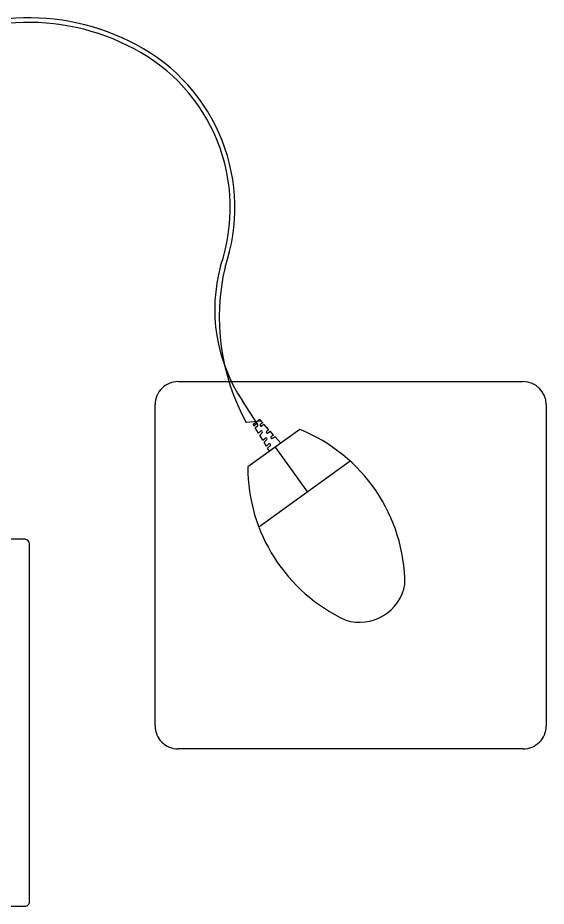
# Model space of a CAD drawing. Extents: x 4.402 to 5.088, y 3.152 to 3.698.
# Drawn here: x 4.8573 to 5.0875, y 3.1519 to 3.5394 of the extents above; entities that cross this region are included whole.
import ezdxf

# ---------------------------------------------------------------- set-up
doc = ezdxf.new("R2010")
doc.units = 0
doc.header["$LTSCALE"] = 0.3
doc.layers.get('0').update_dxf_attribs({"linetype": 'CONTINUOUS'})

msp = doc.modelspace()

# ---------------------------------------------------------------- linework, layer by layer
for p, q in [((4.927113100014822, 3.380701416406325), (5.077506826076046, 3.38070141640631)), ((4.961581456384693, 3.362456805743221), (4.955144329932409, 3.372402016994428)), ((4.917113100014831, 3.230579048729112), (4.917113100014831, 3.37070141640632)), ((5.087506826076037, 3.370701416406305), (5.087506826075924, 3.230579048729084)), ((4.963260443470631, 3.363543545070414), (4.956815886851587, 3.362831874733445)), ((4.962101970656704, 3.363712172724149), (4.960493162608145, 3.362524007473667)), ((4.962750343040284, 3.364191020114419), (4.962101970656704, 3.363712172724149)), ((4.964024998254445, 3.362747298036084), (4.962750343040284, 3.364191020114419)), ((4.980117142136351, 3.359838054610719), (4.957463027565609, 3.343514626433745)), ((4.960493162608145, 3.362524007473667), (4.959844790224452, 3.362045160083369)), ((4.960180863401661, 3.361495735876929), (4.959844790224452, 3.362045160083369)), ((4.960180863401661, 3.361495735876929), (4.961093674422045, 3.3623016522954)), ((4.960710697954823, 3.360629543783034), (4.961808583216452, 3.361598861350643)), ((4.962147215812251, 3.358281074051462), (4.960710697954823, 3.360629543783034)), ((4.964024998254445, 3.362747298036084), (4.96307487323179, 3.362166123178497)), ((4.964697033141078, 3.361986126236502), (4.963536298838562, 3.361276125366174)), ((4.96668850834817, 3.359730507075227), (4.964697033141078, 3.361986126236502)), ((4.96668850834817, 3.359730507075227), (4.965737279638233, 3.359148657111405)), ((4.962147215812251, 3.358281074051462), (4.963091265695425, 3.359114571110183)), ((4.962677050365528, 3.357414881957567), (4.963806174489946, 3.358411780165454)), ((4.964043552846078, 3.355180875817609), (4.962677050365528, 3.357414881957567)), ((4.964043552846078, 3.355180875817609), (4.965109020633804, 3.356121572154791)), ((4.964573387399355, 3.354314683723686), (4.965823929428211, 3.355418781210062)), ((4.967360543234804, 3.358969335275617), (4.966198705245006, 3.358258659299082)), ((4.968711906498811, 3.357438730796417), (4.967360543234804, 3.358969335275617)), ((4.968711906498811, 3.357438730796417), (4.967713521725955, 3.356828036293706)), ((4.969383941385331, 3.356677558996836), (4.968174947332614, 3.355938038481384)), ((4.971828328412812, 3.353908955000747), (4.969383941385331, 3.356677558996836)), ((4.965619286042738, 3.352604811971133), (4.964573387399355, 3.354314683723686)), ((4.965619286042738, 3.352604811971133), (4.966652594487073, 3.353517114980235)), ((4.966149120596128, 3.351738619877239), (4.967367503281707, 3.352814324035478)), ((4.967001904266795, 3.350344459249186), (4.966149120596128, 3.351738619877239)), ((4.971828328412812, 3.353908955000747), (4.967001904266795, 3.350344459249186)), ((4.969415116340087, 3.352126707125038), (4.983502067445897, 3.332576438587736)), ((5.002145968324726, 3.346010306240473), (4.962310984533019, 3.317307198254284)), ((5.077506826075933, 3.220579048729078), (4.927113100014822, 3.220579048729093))]:
    msp.add_line(p, q)
msp.add_lwpolyline([(4.402442213432323, 3.309945459697374), (4.402442213432323, 3.153945459697368, 0.4142135623730984), (4.40444221343239, 3.151945459697373), (4.860442213432293, 3.151945459697373, 0.4142135623730984), (4.862442213432359, 3.153945459697368), (4.862442213432359, 3.309945459697374, 0.4142135623730951), (4.860442213432293, 3.31194545969737), (4.40444221343239, 3.31194545969737, 0.4142135623730951)], format="xyb", close=True)
for centre, radius, start, end in [((4.86186745724126, 3.439738103634113), 0.0996509466526215, 61.80340128089406, 124.4988623988853), ((4.86186745724126, 3.439738103634113), 0.0976509466526215, 61.79841218325952, 124.5677361545223), ((4.871648818451604, 3.45654098865937), 0.0782232496725955, 22.023713397546, 62.29619623983706), ((4.871648818451604, 3.45654098865937), 0.0802232496725955, 21.44707518305783, 62.28998350393466), ((4.871648818451604, 3.45654098865937), 0.0782232496725955, 341.1461667135334, 22.023713397546), ((4.871648818451604, 3.45654098865937), 0.0802232496725955, 341.1896452651002, 21.44707518305783), ((5.014833422455695, 3.412196580648313), 0.0717383792864644, 164.5870689984952, 213.6912871582741), ((5.041303026881337, 3.408873282733907), 0.0962179197502908, 166.904363502713, 208.5882490235245), ((4.927113100014822, 3.37070141640632), 0.01, 89.99999999999349, 180), ((5.077506826076046, 3.370701416406305), 0.01, 0, 89.99999999999349), ((4.961400351029511, 3.361898603499), 0.0005064571787593, 323.712236190029, 127.2672162547738), ((4.963369889825685, 3.361754463023445), 0.0005064571787593, 125.6273080050313, 289.182288069779), ((4.963397942303004, 3.358711522313811), 0.0005064571787593, 323.712236190029, 127.2672162547738), ((4.966032296232243, 3.358736996956367), 0.0005064571787593, 125.6273080050313, 289.182288069779), ((4.952967207367692, 3.292124999641217), 0.0729532507607572, 0.1046707821815106, 68.15140171659242), ((4.965415697241269, 3.355718523358405), 0.0005064571787593, 323.712236190029, 127.2672162547738), ((4.96800853831985, 3.356416376138668), 0.0005064571787593, 125.6273080050313, 289.182288069779), ((4.966959271094765, 3.353114066183835), 0.0005064571787593, 323.712236190029, 127.2672162547738), ((5.031159072030505, 3.343595109835164), 0.0736960884128174, 180.0625726580466, 245.1546854441029), ((5.006231783237354, 3.295789746820773), 0.0200027604151603, 252.4319801627724, 349.8311716989801), ((4.927113100014822, 3.230579048729098), 0.01, 179.9999999999414, 269.9999999999935), ((5.077506826075933, 3.230579048729084), 0.01, 269.9999999999935, 0)]:
    msp.add_arc(centre, radius, start, end)

doc.saveas('drawing.dxf')
